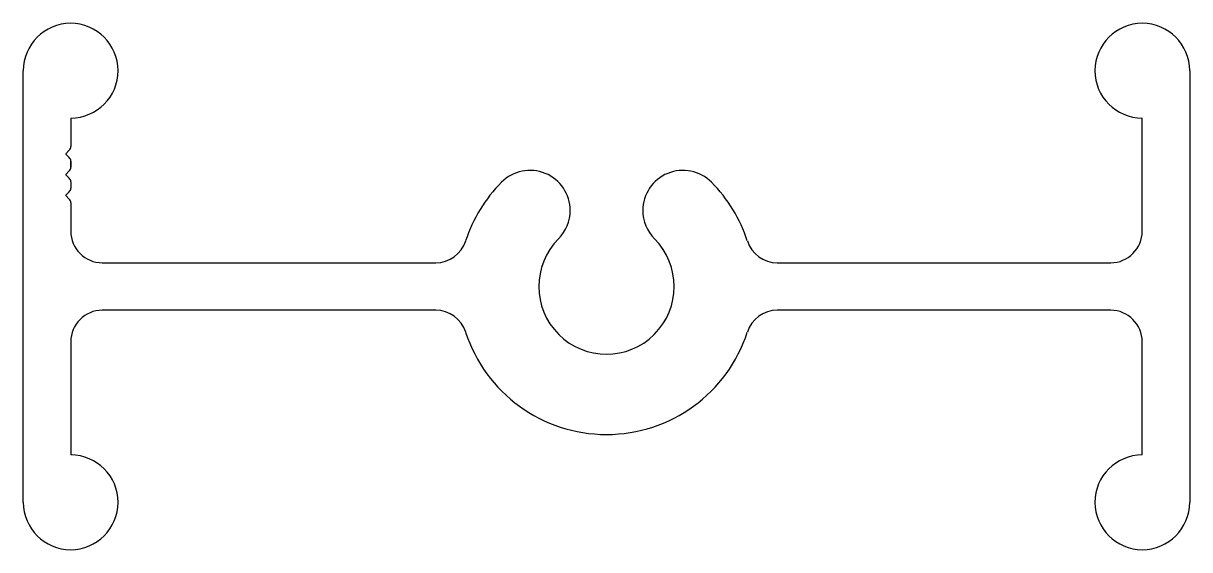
# Model space of a CAD drawing. Extents: x -28.6 to 27.7, y 0.5 to 25.9.
import ezdxf

# ---------------------------------------------------------------- set-up
doc = ezdxf.new("R2010")
doc.units = 0
doc.layers.get('0').update_dxf_attribs({"linetype": 'CONTINUOUS'})

msp = doc.modelspace()

# ---------------------------------------------------------------- linework, layer by layer
at = {"color": 7}
for p, q in [((-28.59, 2.759), (-28.59, 23.589)), ((27.67, 23.589), (27.67, 2.759)), ((-26.3, 21.304), (-26.3, 19.925)), ((25.38, 15.839), (25.38, 21.304)), ((-26.373, 19.748), (-26.544, 19.577)), ((-26.3, 19.925), (-26.3, 19.925)), ((-26.3, 19.925), (-26.3, 19.925)), ((-26.3, 19.925), (-26.3, 19.925)), ((-26.544, 19.566), (-26.373, 19.395)), ((-26.3, 19.218), (-26.3, 18.925)), ((-26.3, 18.925), (-26.3, 19.218)), ((-26.3, 19.218), (-26.3, 18.925)), ((-26.3, 18.925), (-26.3, 19.218)), ((-26.3, 19.218), (-26.3, 18.925)), ((-26.373, 18.748), (-26.544, 18.577)), ((-26.544, 18.566), (-26.373, 18.395)), ((-26.3, 18.218), (-26.3, 17.925)), ((-26.373, 17.748), (-26.544, 17.577)), ((-26.544, 17.566), (-26.373, 17.395)), ((-26.3, 17.218), (-26.3, 17.218)), ((-26.3, 17.218), (-26.3, 15.839)), ((-2.21, 16.838), (-2.21, 16.845)), ((1.29, 16.845), (1.29, 16.838)), ((-24.78, 14.319), (-8.699, 14.319)), ((7.78, 14.319), (23.86, 14.319)), ((-8.699, 12.029), (-24.78, 12.029)), ((23.86, 12.029), (7.78, 12.029)), ((-26.3, 10.509), (-26.3, 5.044)), ((25.38, 5.044), (25.38, 10.509))]:
    msp.add_line(p, q, dxfattribs=at)
for centre, radius, start, end in [((-26.305, 23.589), 2.285, 270.1254, 180), ((25.385, 23.589), 2.285, 0, 269.8746), ((-26.55, 19.925), 0.25, 315, 360), ((-26.538, 19.571), 0.008, 135, 225), ((-26.55, 19.218), 0.25, 0, 45), ((-26.538, 18.571), 0.008, 135, 225), ((-26.55, 18.925), 0.25, 315, 0), ((-4.15, 16.838), 1.94, 0, 135.2036), ((3.23, 16.838), 1.94, 44.7964, 180), ((-26.55, 18.218), 0.25, 360, 45), ((-0.46, 13.174), 7.14, 135.2036, 162.0771), ((-0.46, 13.174), 7.14, 17.9229, 44.7964), ((-26.538, 17.572), 0.008, 135, 225), ((-26.55, 17.925), 0.25, 315, 360), ((-26.55, 17.218), 0.25, 360, 45), ((-4.15, 16.845), 1.94, 315.1482, 360), ((3.23, 16.845), 1.94, 180, 224.8518), ((-24.78, 15.839), 1.52, 180, 270), ((23.86, 15.839), 1.52, 270, 360), ((-8.699, 15.839), 1.52, 270, 342.0771), ((-0.46, 13.174), 3.265, 135.1482, 44.8518), ((7.78, 15.839), 1.52, 197.9229, 270), ((-24.78, 10.509), 1.52, 90, 180), ((-8.699, 10.509), 1.52, 17.9229, 90), ((7.78, 10.509), 1.52, 90, 162.0771), ((23.86, 10.509), 1.52, 360, 90), ((-0.46, 13.174), 7.14, 197.9229, 342.0771), ((-26.305, 2.759), 2.285, 180, 89.8746), ((25.385, 2.759), 2.285, 90.1254, 360)]:
    msp.add_arc(centre, radius, start, end, dxfattribs=at)

doc.saveas('drawing.dxf')
